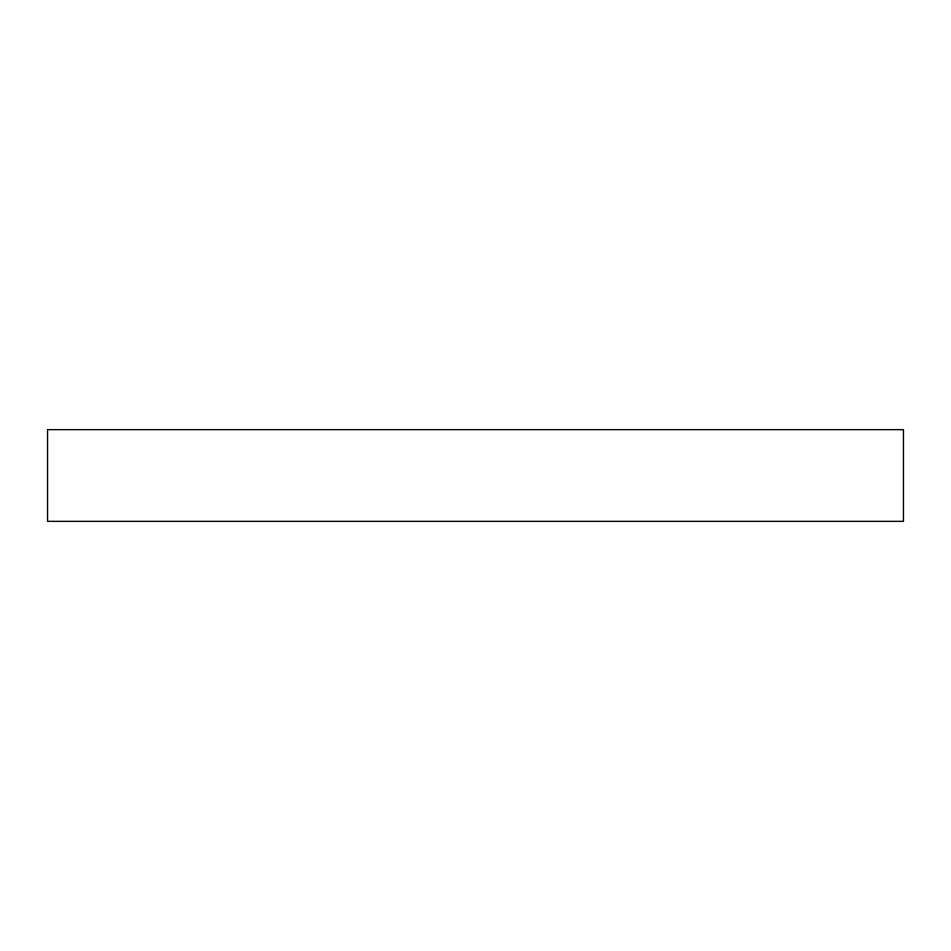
<?xml version="1.0" encoding="UTF-8"?>
<svg xmlns="http://www.w3.org/2000/svg" width="951" height="951" viewBox="0 0 951 951"><rect width="100%" height="100%" fill="white"/><g stroke="black" fill="none" stroke-linecap="round" stroke-linejoin="round"><path stroke-width="1.43" d="M903.45 429.65L47.55 429.65L47.55 521.35L903.45 521.35L903.45 429.65"/></g></svg>
